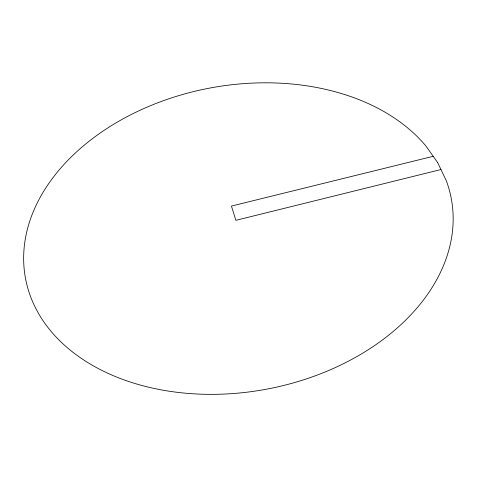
<?xml version="1.0" encoding="UTF-8"?>
<svg xmlns="http://www.w3.org/2000/svg" width="477" height="477" viewBox="0 0 477 477"><rect width="100%" height="100%" fill="white"/><g stroke="black" fill="none" stroke-linecap="round" stroke-linejoin="round"><path stroke-width="0.72" d="M440.969 169.538L235.888 220.326L231.44 206.064L433.199 156.307M437.713 162.705L426.092 146.224A216.6 153.206 -10.6 0 0 64.18 164.249A216.6 153.206 -10.6 0 0 198.754 394.085A216.6 153.206 -10.6 0 0 446.329 180.789L437.713 162.705"/></g></svg>
